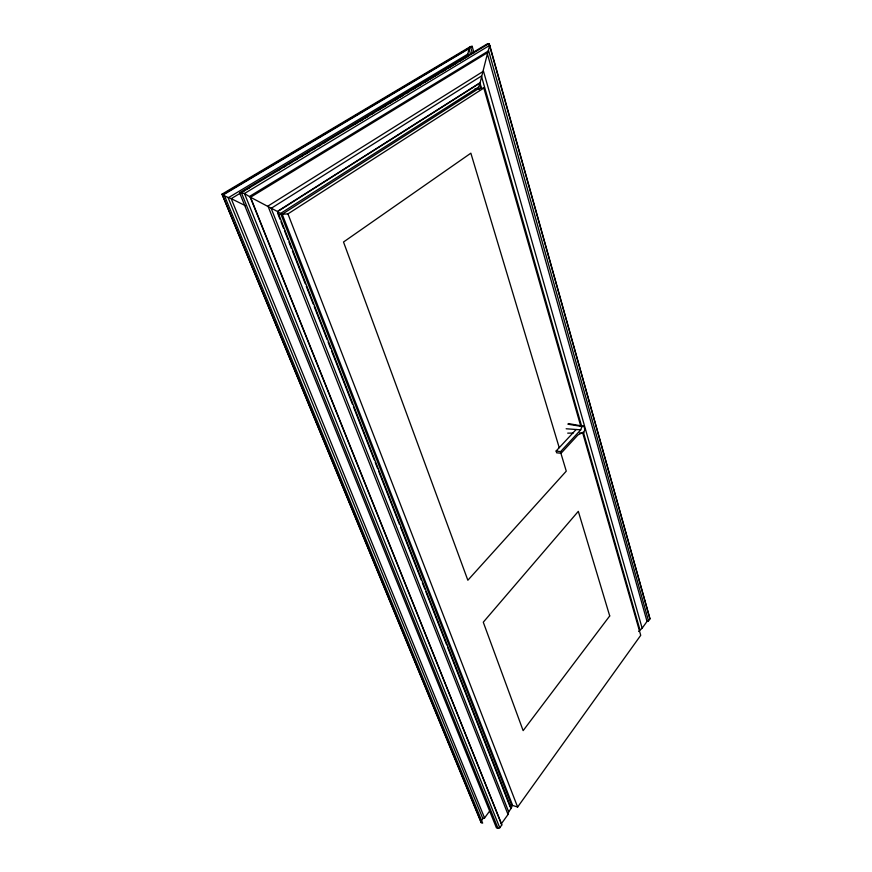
<?xml version="1.0" encoding="UTF-8"?>
<svg xmlns="http://www.w3.org/2000/svg" width="872" height="872" viewBox="0 0 872 872"><rect width="100%" height="100%" fill="white"/><g stroke="black" fill="none" stroke-linecap="round" stroke-linejoin="round"><path stroke-width="1.31" d="M479.426 89.62L478.663 87.004L480.014 83.025C483.284 70.425 486.249 57.716 489.748 45.333L488.985 43.6L487.274 43.873L239.571 192.777L496.451 827.866L498.021 828.4L499.765 827.779L501.771 824.988L501.433 823.659L250.515 197.257L244.465 193.508L239.571 192.777M465.114 57.901L468.602 55.797L467.872 54.075L468.962 48.647L470.455 46.576L472.144 46.303L474.019 52.843M501.433 823.659L508.027 814.492L508.67 811.821L511.156 808.377L277.623 211.58L250.515 197.257L487.132 52.93L647.024 621.431L642.152 628.2L638.664 631.502M581.646 433.035L577.918 434.986L561.067 453.244L556.674 452.808L556.129 451.009L560.587 451.62L580.73 429.842L581.897 426.495L583.968 426.343L584.872 429.525L583.717 432.872L579.4 433.046M510.164 804.638L517.619 807.047L640.724 635.328L582.54 432.381M647.024 621.431L648.517 620.908L649.967 618.88L489.748 45.333L244.465 193.508L499.765 827.779M481.137 822.634L222.033 194.129L223.777 193.998L482.674 823.157L481.137 822.634L480.832 821.315L482.848 818.579L484.57 817.958L489.911 810.698M556.129 451.009L576.13 429.504M279.792 214.37L287.934 213.891L483.818 88.039L580.665 425.841M278.212 212.223L280.599 213.411L478.663 87.004M478.314 88.77L282.201 214.229L512.322 804.616M278.179 210.893L479.447 83.102L480.952 88.334M277.623 211.58L480.014 83.025L481.518 88.257M244.007 190.957L231.211 198.663L223.853 195.688M247.495 188.864L249.828 187.458M277.754 170.65L280.086 169.255M283.574 167.151L285.907 165.745M288.229 164.35L291.717 162.246M295.216 160.143L297.537 158.748M301.036 156.644L303.358 155.238M305.69 153.843L309.178 151.739M312.667 149.635L314.999 148.24M318.487 146.136L320.809 144.741M323.141 143.335L326.629 141.231M354.566 124.424L356.888 123.028M360.376 120.925L362.708 119.529M365.03 118.123L368.529 116.02M372.017 113.927L374.35 112.521M377.838 110.417L380.159 109.022M382.492 107.616L385.98 105.523M389.468 103.419L391.8 102.013M395.288 99.92L397.621 98.514M399.943 97.119L403.442 95.015M406.93 92.912L409.251 91.516M412.75 89.413L415.072 88.007M417.405 86.611L420.893 84.508M424.381 82.404L427.88 80.311M430.201 78.905L439.51 73.303M441.842 71.907L445.33 69.804M447.663 68.398L456.972 62.795M459.293 61.4L462.781 59.296M467.872 54.075L228.17 197.824L482.848 818.579M223.777 193.998L472.144 46.303M223.941 194.467L468.962 48.647L470.466 53.89M474.521 89.271L483.818 88.039M567.705 433.133L573.111 433.101M566.146 428.762L580.73 429.842M567.89 424.184L581.897 426.495M568.37 423.563L583.968 426.343M511.156 808.377L512.017 806.295L280.599 213.411M245.414 205.683L231.211 198.663L484.57 817.958M649.967 618.88L488.985 43.6L241.359 192.636L498.021 828.4M480.832 821.315L222.033 194.129L470.455 46.576L472.341 53.105M501.771 824.988L249.85 196.222L488.658 50.827L648.517 620.908M508.027 814.492L267.976 206.054L483.48 71.199L642.152 628.2M508.67 811.821L271.17 208.332L481.409 76.049L581.831 426.866M277.525 212.888L279.999 219.221M280.991 221.75L283.476 228.083M284.468 230.622L287.934 239.484M288.926 242.024L291.412 248.357M292.403 250.885L305.298 283.814M306.29 286.354L313.233 304.088M314.225 306.617L327.12 339.557M328.112 342.086L330.586 348.418M331.578 350.947L352.419 404.15M353.411 406.679L374.241 459.882M375.233 462.411L377.707 468.755M378.699 471.283L399.529 524.486M400.521 527.015L421.35 580.218M422.342 582.747L424.828 589.08M425.819 591.619L446.649 644.811M447.641 647.351L510.142 806.949M287.934 213.891L517.619 807.047M560.587 451.62L561.067 453.244M559.225 447.696L470.858 153.178L343.514 242.013L467.85 580.24L566.266 471.153L560.794 452.906M583.335 432.098L639.917 629.758M609.713 615.948L523.135 730.638L483.273 622.205L578.321 511.341L609.713 615.948"/></g></svg>
